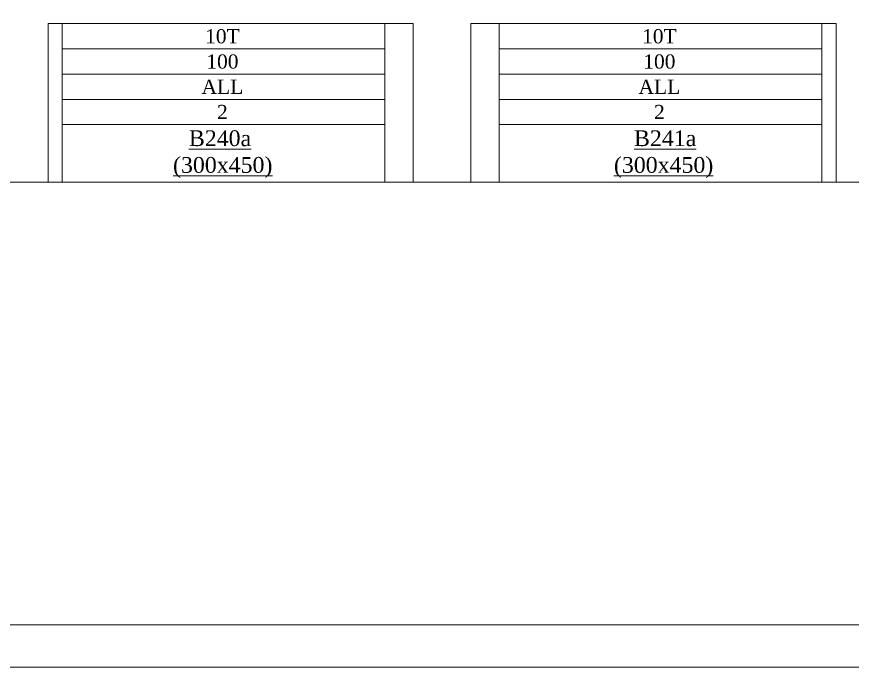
# Model space of a CAD drawing. Header units: millimetres. Extents: x 9781889 to 10654170, y -7832723 to -7608561.
# Drawn here: x 10610668 to 10623894, y -7801878 to -7791570 of the extents above; entities that cross this region are included whole.
import ezdxf
from ezdxf.enums import TextEntityAlignment as Align

# ---------------------------------------------------------------- set-up
doc = ezdxf.new("R2010")
doc.units = ezdxf.units.MM
doc.header["$LTSCALE"] = 10
for name, color, linetype, lineweight in [('S-SHEET', 251, 'Continuous', 0), ('S-TEXT', 7, 'Continuous', 0), ('S-TEXT L.S. BEAM NO.', 30, 'Continuous', 0)]:
    doc.layers.add(name, color=color, linetype=linetype, lineweight=lineweight)
doc.styles.add('TEXT', font='times.ttf')

msp = doc.modelspace()

# ---------------------------------------------------------------- linework, layer by layer
at = {"layer": 'S-SHEET'}
for p, q in [((10616946, -7791680, 0), (10611163.8, -7791680, 0)), ((10611163.8, -7791680, 0), (10611163.8, -7794189.2, 0)), ((10611389.7, -7791680, 0), (10611389.7, -7794189.2, 0)), ((10616496, -7791680, 0), (10616496, -7794189.2, 0)), ((10616946, -7791680, 0), (10616946, -7794189.2, 0)), ((10617856, -7791680, 0), (10623638.2, -7791680, 0)), ((10617856, -7791680, 0), (10617856, -7794189.2, 0)), ((10618306, -7791680, 0), (10618306, -7794189.2, 0)), ((10623412.3, -7791680, 0), (10623412.3, -7794189.2, 0)), ((10623638.2, -7791680, 0), (10623638.2, -7794189.2, 0)), ((10616496, -7792080, 0), (10611389.7, -7792080, 0)), ((10618306, -7792080, 0), (10623412.3, -7792080, 0)), ((10616496, -7792480, 0), (10611389.7, -7792480, 0)), ((10618306, -7792480, 0), (10623412.3, -7792480, 0)), ((10616496, -7792880, 0), (10611389.7, -7792880, 0)), ((10618306, -7792880, 0), (10623412.3, -7792880, 0)), ((10616496, -7793280, 0), (10611389.7, -7793280, 0)), ((10618306, -7793280, 0), (10623412.3, -7793280, 0)), ((10602835.5, -7794189.2, 0), (10654169.6, -7794189.2, 0)), ((10616946, -7794189.2, 0), (10611163.8, -7794189.2, 0)), ((10617856, -7794189.2, 0), (10623638.2, -7794189.2, 0)), ((10602835.5, -7801202.7, 0), (10654169.6, -7801202.7, 0))]:
    msp.add_line(p, q, dxfattribs=at)
msp.add_lwpolyline([(10602835.5, -7760218.1), (10654169.6, -7760218.1), (10654169.6, -7801877.7), (10602835.5, -7801877.7)], close=True, dxfattribs=at)

# ---------------------------------------------------------------- texts
at = {"layer": 'S-TEXT', "linetype": 'ByBlock', "style": 'TEXT'}
for s, p in [('10T', (10613924.4, -7791880, 0)), ('10T', (10620840.7, -7791880, 0)), ('100', (10613924.4, -7792280, 0)), ('100', (10620840.7, -7792280, 0)), ('ALL', (10613924.4, -7792680, 0)), ('ALL', (10620840.7, -7792680, 0)), ('2', (10613924.4, -7793080, 0)), ('2', (10620840.7, -7793080, 0))]:
    msp.add_text(s, height=225, dxfattribs=at).set_placement(p, align=Align.MIDDLE_CENTER)
at = {"layer": 'S-TEXT L.S. BEAM NO.', "color": 35, "linetype": 'ByBlock', "style": 'TEXT'}
for s, p in [('%%UB240a', (10613393.7, -7793620.6, 0)), ('%%UB241a', (10620439.2, -7793620.6, 0)), ('%%U(300x450)', (10613142.7, -7794043.6, 0)), ('%%U(300x450)', (10620121.5, -7794043.6, 0))]:
    msp.add_text(s, height=250, dxfattribs=at).set_placement(p)

doc.saveas('drawing.dxf')
